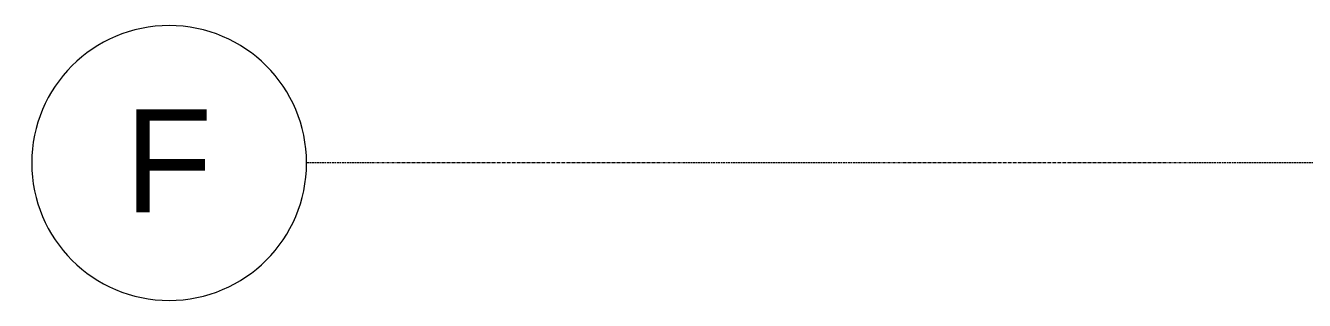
# Model space of a CAD drawing. Header units: inches. Extents: x -4218 to -1830, y 9767 to 12426.
# Drawn here: x -4217.8 to -3994.4, y 10143.2 to 10191.2 of the extents above; entities that cross this region are included whole.
import ezdxf

# ---------------------------------------------------------------- set-up
doc = ezdxf.new("R2010")
doc.units = ezdxf.units.IN
doc.header["$MEASUREMENT"] = 0
doc.linetypes.add('Grid Line 1_2_', pattern=[0.875, 0.5, -0.125, 0.125, -0.125])
doc.layers.add('S-GRID-1', color=1, linetype='Grid Line 1_2_', lineweight=9)
doc.layers.add('S-GRID-IDEN', color=1, linetype='Continuous', lineweight=9)
doc.styles.add('Arial', font='arial.ttf', dxfattribs={"height": 18})

# ---------------------------------------------------------------- blocks, each defined once
blk = doc.blocks.new('Grid - Grid Head - Circle-50561-BACKGROUND - RCP - 1ST FLOOR')
at = {"layer": 'S-GRID-IDEN'}
for start, end in [(360, 180), (180, 360)]:
    blk.add_arc((0, 0), 0.25, start, end, dxfattribs=at)

msp = doc.modelspace()

# ---------------------------------------------------------------- linework, layer by layer
at = {"layer": 'S-GRID-1'}
msp.add_line((-1830.2, 10167.19), (-4168.71, 10167.19), dxfattribs=at)

# ---------------------------------------------------------------- block references
at = {"layer": 'S-GRID-IDEN', "xscale": 95.99999999999994, "yscale": 95.99999999999994, "zscale": 95.99999999999994, "rotation": 89.99999999999987}
msp.add_blockref('Grid - Grid Head - Circle-50561-BACKGROUND - RCP - 1ST FLOOR', (-4192.71, 10167.19), dxfattribs=at)

# ---------------------------------------------------------------- texts
at = {"layer": 'S-GRID-IDEN', "insert": (-4200.5, 10176.57), "char_height": 18, "width": 18.786, "attachment_point": 1, "style": 'Arial'}
msp.add_mtext('F', dxfattribs=at)

doc.saveas('drawing.dxf')
